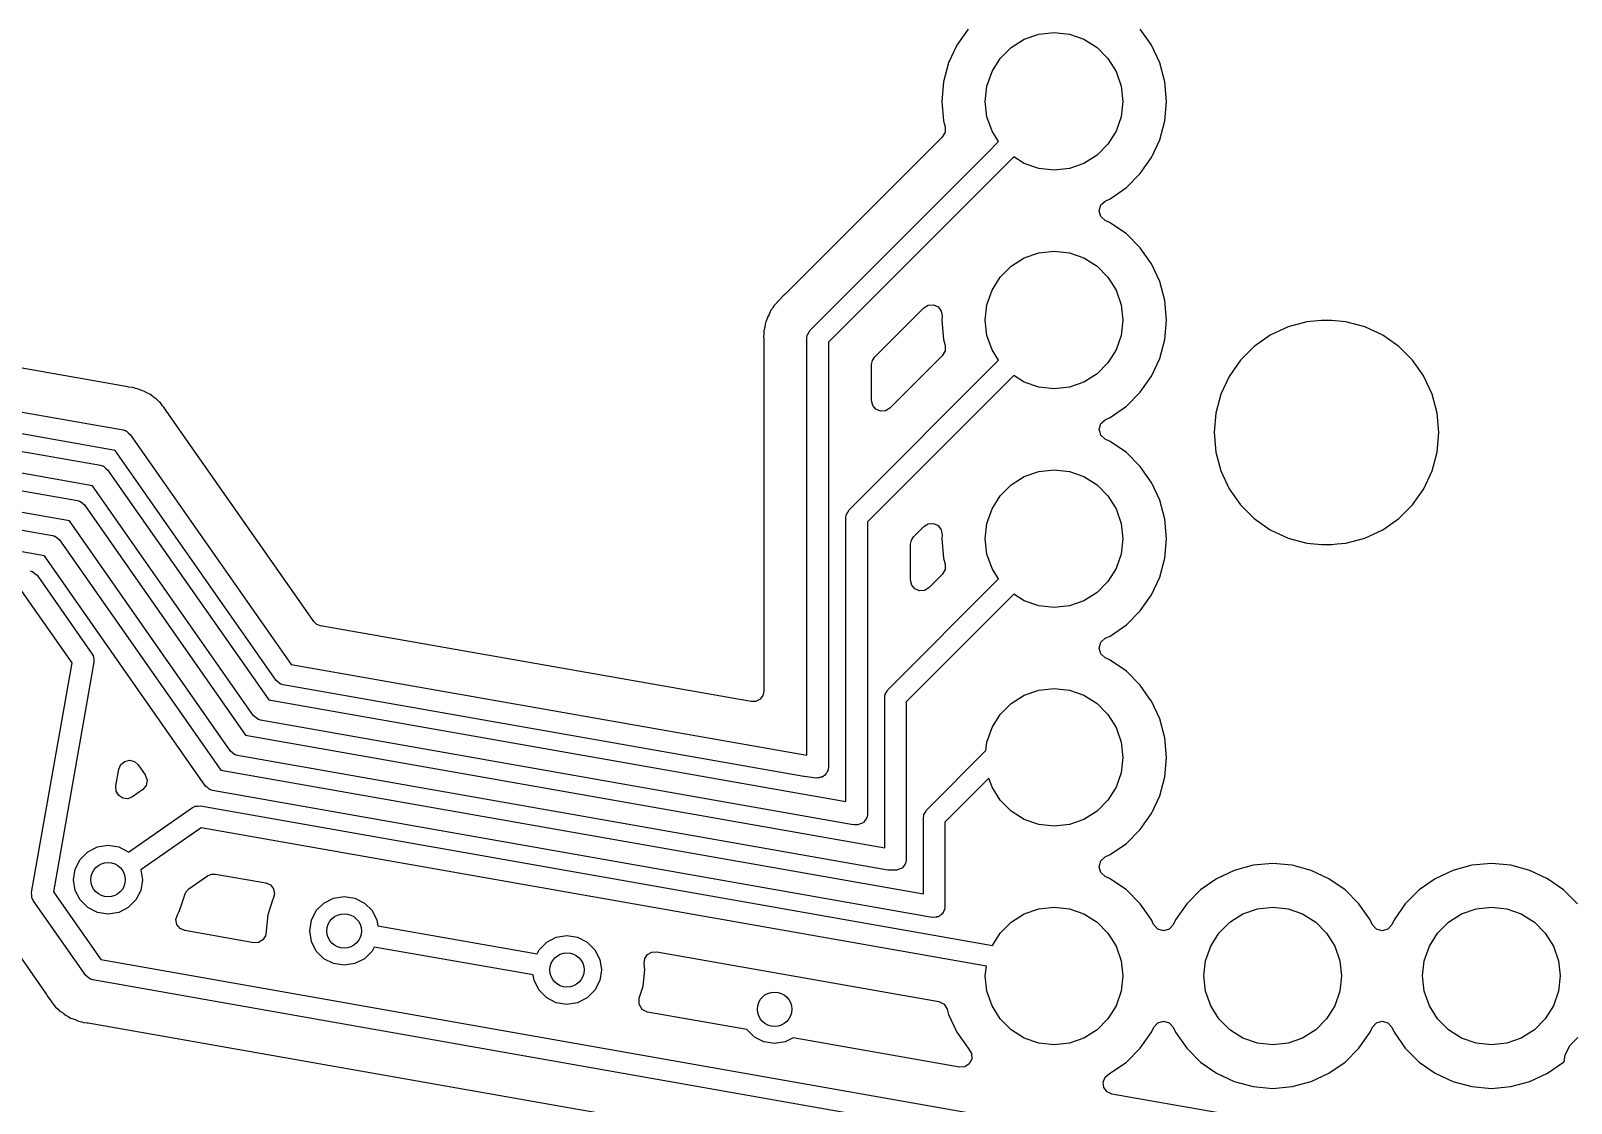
# Model space of a CAD drawing. Extents: x 1.95 to 9.87, y -5.96 to -1.39.
# Drawn here: x 5.138 to 5.842, y -2.953 to -2.462 of the extents above; entities that cross this region are included whole.
import ezdxf

# ---------------------------------------------------------------- set-up
doc = ezdxf.new("R2010")
doc.units = 0
doc.header["$MEASUREMENT"] = 0
doc.layers.add('BLACK', color=7, linetype='CONTINUOUS')

msp = doc.modelspace()

# ---------------------------------------------------------------- linework, layer by layer
at = {"layer": 'BLACK', "linetype": 'CONTINUOUS'}
for p, q in [((5.56614, -2.46145), (5.561, -2.46879)), ((5.59185, -2.46611), (5.5985, -2.46378)), ((5.5985, -2.46378), (5.60551, -2.46299)), ((5.60551, -2.46299), (5.61252, -2.46378)), ((5.61252, -2.46378), (5.61918, -2.46611)), ((5.64911, -2.46748), (5.64488, -2.46145)), ((5.561, -2.46879), (5.55721, -2.47691)), ((5.58089, -2.47485), (5.58587, -2.46986)), ((5.58587, -2.46986), (5.59185, -2.46611)), ((5.61918, -2.46611), (5.62515, -2.46986)), ((5.62515, -2.46986), (5.63014, -2.47485)), ((5.65002, -2.46879), (5.64911, -2.46748)), ((5.65381, -2.47691), (5.65002, -2.46879)), ((5.55721, -2.47691), (5.5549, -2.48556)), ((5.57713, -2.48082), (5.58089, -2.47485)), ((5.63014, -2.47485), (5.63389, -2.48082)), ((5.65613, -2.48556), (5.65381, -2.47691)), ((5.5549, -2.48556), (5.55412, -2.49449)), ((5.57481, -2.48748), (5.57713, -2.48082)), ((5.63389, -2.48082), (5.63622, -2.48748)), ((5.65691, -2.49449), (5.65613, -2.48556)), ((5.57402, -2.49449), (5.57481, -2.48748)), ((5.63622, -2.48748), (5.63701, -2.49449)), ((5.55412, -2.49449), (5.5549, -2.50341)), ((5.57481, -2.5015), (5.57402, -2.49449)), ((5.63701, -2.49449), (5.63622, -2.5015)), ((5.65613, -2.50341), (5.65691, -2.49449)), ((5.5549, -2.50341), (5.55562, -2.5061)), ((5.55562, -2.5061), (5.55562, -2.50863)), ((5.57713, -2.50815), (5.57481, -2.5015)), ((5.63622, -2.5015), (5.63389, -2.50815)), ((5.65381, -2.51207), (5.65613, -2.50341)), ((5.55435, -2.51082), (5.5346, -2.53058)), ((5.55562, -2.50863), (5.55435, -2.51082)), ((5.575, -2.51804), (5.58013, -2.51291)), ((5.58013, -2.51291), (5.57713, -2.50815)), ((5.63014, -2.51413), (5.62515, -2.51911)), ((5.63389, -2.50815), (5.63014, -2.51413)), ((5.65002, -2.52019), (5.65381, -2.51207)), ((5.49391, -2.59913), (5.575, -2.51804)), ((5.58709, -2.51987), (5.50233, -2.60463)), ((5.59185, -2.52287), (5.58709, -2.51987)), ((5.62515, -2.51911), (5.61918, -2.52287)), ((5.64488, -2.52753), (5.65002, -2.52019)), ((5.5985, -2.52519), (5.59185, -2.52287)), ((5.60551, -2.52598), (5.5985, -2.52519)), ((5.61252, -2.52519), (5.60551, -2.52598)), ((5.61918, -2.52287), (5.61252, -2.52519)), ((5.63855, -2.53386), (5.64488, -2.52753)), ((5.5346, -2.53058), (5.4823, -2.58287)), ((5.63121, -2.539), (5.63855, -2.53386)), ((5.62611, -2.54449), (5.62687, -2.54187)), ((5.62687, -2.54187), (5.62893, -2.54006)), ((5.62893, -2.54006), (5.63121, -2.539)), ((5.62687, -2.54711), (5.62611, -2.54449)), ((5.62893, -2.54891), (5.62687, -2.54711)), ((5.63121, -2.54998), (5.62893, -2.54891)), ((5.63855, -2.55512), (5.63121, -2.54998)), ((4.66259, -2.55356), (5.17977, -2.64476)), ((5.64488, -2.56145), (5.63855, -2.55512)), ((5.17605, -2.6541), (4.65897, -2.56292)), ((5.59185, -2.56611), (5.5985, -2.56378)), ((5.5985, -2.56378), (5.60551, -2.56299)), ((5.60551, -2.56299), (5.61252, -2.56378)), ((5.61252, -2.56378), (5.61918, -2.56611)), ((5.64964, -2.56825), (5.64488, -2.56145)), ((4.65264, -2.5698), (5.16946, -2.66093)), ((5.58089, -2.57485), (5.58587, -2.56986)), ((5.58587, -2.56986), (5.59185, -2.56611)), ((5.61918, -2.56611), (5.62515, -2.56986)), ((5.62515, -2.56986), (5.63014, -2.57485)), ((5.65002, -2.56879), (5.64964, -2.56825)), ((5.65381, -2.57691), (5.65002, -2.56879)), ((5.57713, -2.58082), (5.58089, -2.57485)), ((5.63014, -2.57485), (5.63389, -2.58082)), ((5.65613, -2.58556), (5.65381, -2.57691)), ((5.16575, -2.67027), (4.64902, -2.57916)), ((5.47976, -2.58541), (5.47965, -2.58552)), ((5.48166, -2.58338), (5.47976, -2.58541)), ((5.4823, -2.58287), (5.48166, -2.58338)), ((5.57481, -2.58748), (5.57713, -2.58082)), ((5.63389, -2.58082), (5.63622, -2.58748)), ((4.64269, -2.58604), (5.15886, -2.67705)), ((5.47514, -2.59196), (5.47431, -2.59347)), ((5.47534, -2.59155), (5.47514, -2.59196)), ((5.47603, -2.58997), (5.47534, -2.59155)), ((5.47651, -2.58935), (5.47603, -2.58997)), ((5.47693, -2.58871), (5.47651, -2.58935)), ((5.47731, -2.58802), (5.47693, -2.58871)), ((5.47849, -2.58676), (5.47731, -2.58802)), ((5.47879, -2.58642), (5.47849, -2.58676)), ((5.47888, -2.58629), (5.47879, -2.58642)), ((5.47965, -2.58552), (5.47888, -2.58629)), ((5.52905, -2.60578), (5.54595, -2.58887)), ((5.54595, -2.58887), (5.54798, -2.58766)), ((5.54798, -2.58766), (5.55034, -2.58753)), ((5.55034, -2.58753), (5.55248, -2.58853)), ((5.55248, -2.58853), (5.5539, -2.59042)), ((5.5539, -2.59042), (5.55427, -2.59275)), ((5.57402, -2.59449), (5.57481, -2.58748)), ((5.63622, -2.58748), (5.63701, -2.59449)), ((5.65691, -2.59449), (5.65613, -2.58556)), ((5.15515, -2.68639), (4.63907, -2.59539)), ((5.47319, -2.59783), (5.47277, -2.5995)), ((5.47277, -2.5995), (5.47277, -2.60029)), ((5.47329, -2.59738), (5.47319, -2.59783)), ((5.47356, -2.59568), (5.47329, -2.59738)), ((5.47387, -2.59496), (5.47356, -2.59568)), ((5.47412, -2.59423), (5.47387, -2.59496)), ((5.47431, -2.59347), (5.47412, -2.59423)), ((5.49333, -2.6002), (5.49391, -2.59913)), ((5.55427, -2.59275), (5.55412, -2.59449)), ((5.55412, -2.59449), (5.5549, -2.60341)), ((5.57481, -2.6015), (5.57402, -2.59449)), ((5.63701, -2.59449), (5.63622, -2.6015)), ((5.65613, -2.60341), (5.65691, -2.59449)), ((5.7125, -2.59765), (5.70438, -2.60143)), ((5.72115, -2.59533), (5.7125, -2.59765)), ((5.72784, -2.59474), (5.72115, -2.59533)), ((5.73231, -2.59474), (5.72784, -2.59474)), ((5.72784, -2.59474), (5.72784, -2.59474)), ((5.739, -2.59533), (5.73231, -2.59474)), ((5.73231, -2.59474), (5.73231, -2.59474)), ((5.74766, -2.59765), (5.739, -2.59533)), ((5.75578, -2.60143), (5.74766, -2.59765)), ((4.62038, -2.60009), (5.1475, -2.69304)), ((5.47271, -2.60105), (5.47258, -2.60183)), ((5.47258, -2.60183), (5.47274, -2.60354)), ((5.47277, -2.60029), (5.47271, -2.60105)), ((5.47274, -2.60354), (5.47277, -2.604)), ((5.47277, -2.604), (5.47277, -2.7412)), ((5.49247, -2.60261), (5.4926, -2.60174)), ((5.49247, -2.74122), (5.49247, -2.60261)), ((5.49258, -2.60156), (5.49263, -2.60147)), ((5.4926, -2.60174), (5.49258, -2.60156)), ((5.49263, -2.60147), (5.49267, -2.60122)), ((5.49267, -2.60122), (5.49333, -2.6002)), ((5.50233, -2.60463), (5.50233, -2.69791)), ((5.52347, -2.61136), (5.52905, -2.60578)), ((5.5549, -2.60341), (5.55562, -2.6061)), ((5.55562, -2.6061), (5.55562, -2.60863)), ((5.57713, -2.60815), (5.57481, -2.6015)), ((5.63622, -2.6015), (5.63389, -2.60815)), ((5.65381, -2.61207), (5.65613, -2.60341)), ((5.70438, -2.60143), (5.69704, -2.60657)), ((5.76312, -2.60657), (5.75578, -2.60143)), ((5.14378, -2.70238), (4.61867, -2.60979)), ((5.18182, -2.62511), (5.11552, -2.61342)), ((5.51175, -2.68129), (5.58013, -2.61291)), ((5.52204, -2.61481), (5.52241, -2.61294)), ((5.52241, -2.61294), (5.52347, -2.61136)), ((5.55435, -2.61082), (5.53037, -2.6348)), ((5.55562, -2.60863), (5.55435, -2.61082)), ((5.58013, -2.61291), (5.57713, -2.60815)), ((5.63389, -2.60815), (5.63014, -2.61413)), ((5.65002, -2.62019), (5.65381, -2.61207)), ((5.69071, -2.61291), (5.68557, -2.62025)), ((5.69704, -2.60657), (5.69071, -2.61291)), ((5.76945, -2.61291), (5.76312, -2.60657)), ((5.77455, -2.62019), (5.76945, -2.61291)), ((5.58709, -2.61987), (5.52016, -2.6868)), ((5.52204, -2.63135), (5.52204, -2.61481)), ((5.59185, -2.62287), (5.58709, -2.61987)), ((5.62515, -2.61911), (5.61918, -2.62287)), ((5.63014, -2.61413), (5.62515, -2.61911)), ((5.64488, -2.62753), (5.65002, -2.62019)), ((5.68557, -2.62025), (5.68178, -2.62837)), ((5.77459, -2.62025), (5.77455, -2.62019)), ((5.77838, -2.62837), (5.77459, -2.62025)), ((5.18227, -2.62517), (5.18182, -2.62511)), ((5.18399, -2.62531), (5.18227, -2.62517)), ((5.18473, -2.62556), (5.18399, -2.62531)), ((5.18547, -2.62576), (5.18473, -2.62556)), ((5.18625, -2.62589), (5.18547, -2.62576)), ((5.18782, -2.6266), (5.18625, -2.62589)), ((5.18824, -2.62677), (5.18782, -2.6266)), ((5.18987, -2.62733), (5.18824, -2.62677)), ((5.19002, -2.62743), (5.18987, -2.62733)), ((5.19053, -2.62777), (5.19002, -2.62743)), ((5.5985, -2.62519), (5.59185, -2.62287)), ((5.60551, -2.62598), (5.5985, -2.62519)), ((5.61252, -2.62519), (5.60551, -2.62598)), ((5.61918, -2.62287), (5.61252, -2.62519)), ((5.63855, -2.63386), (5.64488, -2.62753)), ((5.1912, -2.62814), (5.19053, -2.62777)), ((5.19192, -2.62846), (5.1912, -2.62814)), ((5.19326, -2.62954), (5.19192, -2.62846)), ((5.19192, -2.62846), (5.19192, -2.62846)), ((5.19192, -2.62846), (5.19192, -2.62846)), ((5.19363, -2.62981), (5.19326, -2.62954)), ((5.19506, -2.63076), (5.19363, -2.62981)), ((5.19559, -2.63134), (5.19506, -2.63076)), ((5.19615, -2.63187), (5.19559, -2.63134)), ((5.19677, -2.63236), (5.19615, -2.63187)), ((5.19747, -2.6333), (5.19677, -2.63236)), ((5.19677, -2.63236), (5.19677, -2.63236)), ((5.1978, -2.63374), (5.19747, -2.6333)), ((5.19809, -2.63409), (5.1978, -2.63374)), ((5.1982, -2.63421), (5.19809, -2.63409)), ((5.19882, -2.6351), (5.1982, -2.63421)), ((5.52257, -2.63356), (5.52204, -2.63135)), ((5.52405, -2.6353), (5.52257, -2.63356)), ((5.63121, -2.639), (5.63855, -2.63386)), ((5.68178, -2.62837), (5.67946, -2.63702)), ((5.78069, -2.63702), (5.77838, -2.62837)), ((5.19891, -2.63522), (5.19882, -2.6351)), ((5.19994, -2.63661), (5.19891, -2.63522)), ((5.20056, -2.63743), (5.19994, -2.63661)), ((5.20095, -2.63815), (5.20056, -2.63743)), ((5.21662, -2.66053), (5.20095, -2.63815)), ((5.52616, -2.63617), (5.52405, -2.6353)), ((5.52843, -2.63599), (5.52616, -2.63617)), ((5.53037, -2.6348), (5.52843, -2.63599)), ((5.62687, -2.64187), (5.62893, -2.64006)), ((5.62893, -2.64006), (5.62914, -2.63997)), ((5.62914, -2.63997), (5.63121, -2.639)), ((5.67946, -2.63702), (5.67868, -2.64594)), ((5.78148, -2.64594), (5.78069, -2.63702)), ((5.17977, -2.64476), (5.1806, -2.64503)), ((5.1806, -2.64503), (5.18078, -2.64505)), ((5.18078, -2.64505), (5.18086, -2.64512)), ((5.18086, -2.64512), (5.1811, -2.64519)), ((5.1811, -2.64519), (5.18199, -2.64602)), ((5.18199, -2.64602), (5.18294, -2.64678)), ((5.18294, -2.64678), (5.25663, -2.75201)), ((5.62611, -2.64449), (5.62687, -2.64187)), ((5.62653, -2.64594), (5.62611, -2.64449)), ((5.62687, -2.64711), (5.62653, -2.64594)), ((5.62893, -2.64891), (5.62687, -2.64711)), ((5.67868, -2.64594), (5.67946, -2.65487)), ((5.78069, -2.65487), (5.78148, -2.64594)), ((5.24973, -2.75933), (5.17605, -2.6541)), ((5.63121, -2.64998), (5.62893, -2.64891)), ((5.63855, -2.65512), (5.63121, -2.64998)), ((5.64488, -2.66145), (5.63855, -2.65512)), ((5.67946, -2.65487), (5.68178, -2.66352)), ((5.77838, -2.66352), (5.78069, -2.65487)), ((5.16946, -2.66093), (5.1703, -2.6612)), ((5.1703, -2.6612), (5.17047, -2.66122)), ((5.17047, -2.66122), (5.17056, -2.66129)), ((5.17056, -2.66129), (5.17079, -2.66137)), ((5.17079, -2.66137), (5.17169, -2.66219)), ((5.17169, -2.66219), (5.17264, -2.66295)), ((5.26663, -2.73194), (5.21662, -2.66053)), ((5.64992, -2.66865), (5.64488, -2.66145)), ((5.17264, -2.66295), (5.24632, -2.76818)), ((5.58089, -2.67485), (5.58587, -2.66986)), ((5.58587, -2.66986), (5.59185, -2.66611)), ((5.59185, -2.66611), (5.5985, -2.66378)), ((5.5985, -2.66378), (5.60551, -2.66299)), ((5.60551, -2.66299), (5.61252, -2.66378)), ((5.61252, -2.66378), (5.61918, -2.66611)), ((5.61918, -2.66611), (5.62515, -2.66986)), ((5.62515, -2.66986), (5.63014, -2.67485)), ((5.65002, -2.66879), (5.64992, -2.66865)), ((5.65381, -2.67691), (5.65002, -2.66879)), ((5.68178, -2.66352), (5.68557, -2.67164)), ((5.77459, -2.67164), (5.77838, -2.66352)), ((5.23943, -2.7755), (5.16575, -2.67027)), ((5.57713, -2.68082), (5.58089, -2.67485)), ((5.63014, -2.67485), (5.63389, -2.68082)), ((5.65613, -2.68556), (5.65381, -2.67691)), ((5.68557, -2.67164), (5.69071, -2.67898)), ((5.76945, -2.67898), (5.77459, -2.67164)), ((5.15886, -2.67705), (5.1597, -2.67733)), ((5.1597, -2.67733), (5.15988, -2.67734)), ((5.15988, -2.67734), (5.15996, -2.67741)), ((5.15996, -2.67741), (5.1602, -2.67749)), ((5.1602, -2.67749), (5.16109, -2.67831)), ((5.16109, -2.67831), (5.16204, -2.67908)), ((5.16204, -2.67908), (5.23572, -2.78431)), ((5.51031, -2.68477), (5.51044, -2.6839)), ((5.51043, -2.68372), (5.51048, -2.68362)), ((5.51044, -2.6839), (5.51043, -2.68372)), ((5.51048, -2.68362), (5.51051, -2.68338)), ((5.51051, -2.68338), (5.51117, -2.68235)), ((5.51117, -2.68235), (5.51175, -2.68129)), ((5.57481, -2.68748), (5.57713, -2.68082)), ((5.63389, -2.68082), (5.63622, -2.68748)), ((5.69071, -2.67898), (5.69704, -2.68532)), ((5.76312, -2.68532), (5.76945, -2.67898)), ((5.22883, -2.79162), (5.15515, -2.68639)), ((5.51031, -2.81473), (5.51031, -2.68477)), ((5.52016, -2.6868), (5.52016, -2.82046)), ((5.54129, -2.69354), (5.54595, -2.68887)), ((5.54595, -2.68887), (5.54798, -2.68766)), ((5.54798, -2.68766), (5.55034, -2.68753)), ((5.55034, -2.68753), (5.55248, -2.68853)), ((5.55248, -2.68853), (5.5539, -2.69042)), ((5.5539, -2.69042), (5.55427, -2.69275)), ((5.57402, -2.69449), (5.57481, -2.68748)), ((5.63622, -2.68748), (5.63701, -2.69449)), ((5.65691, -2.69449), (5.65613, -2.68556)), ((5.69704, -2.68532), (5.70438, -2.69046)), ((5.70438, -2.69046), (5.70438, -2.69046)), ((5.70438, -2.69046), (5.70438, -2.69046)), ((5.70438, -2.69046), (5.7125, -2.69424)), ((5.74766, -2.69424), (5.75578, -2.69046)), ((5.75578, -2.69046), (5.76312, -2.68532)), ((5.1475, -2.69304), (5.14833, -2.69331)), ((5.14833, -2.69331), (5.14851, -2.69333)), ((5.14851, -2.69333), (5.14859, -2.6934)), ((5.14859, -2.6934), (5.14883, -2.69347)), ((5.14883, -2.69347), (5.14972, -2.6943)), ((5.14972, -2.6943), (5.15067, -2.69506)), ((5.15067, -2.69506), (5.22436, -2.80029)), ((5.50233, -2.69792), (5.50231, -2.74122)), ((5.50233, -2.69791), (5.50233, -2.69792)), ((5.50233, -2.69792), (5.50233, -2.69792)), ((5.53986, -2.69699), (5.54023, -2.69512)), ((5.53986, -2.71353), (5.53986, -2.69699)), ((5.54023, -2.69512), (5.54129, -2.69354)), ((5.55427, -2.69275), (5.55412, -2.69449)), ((5.55412, -2.69449), (5.5549, -2.70341)), ((5.57481, -2.7015), (5.57402, -2.69449)), ((5.63701, -2.69449), (5.63622, -2.7015)), ((5.65613, -2.70341), (5.65691, -2.69449)), ((5.7125, -2.69424), (5.72115, -2.69656)), ((5.72115, -2.69656), (5.7245, -2.69685)), ((5.7245, -2.69685), (5.72784, -2.69715)), ((5.72784, -2.69715), (5.72784, -2.69715)), ((5.72784, -2.69715), (5.73231, -2.69715)), ((5.73231, -2.69715), (5.73499, -2.69691)), ((5.73231, -2.69715), (5.73231, -2.69715)), ((5.73499, -2.69691), (5.739, -2.69656)), ((5.739, -2.69656), (5.74766, -2.69424)), ((5.21746, -2.80761), (5.14378, -2.70238)), ((5.5549, -2.70341), (5.55562, -2.7061)), ((5.57713, -2.70815), (5.57481, -2.7015)), ((5.63622, -2.7015), (5.63389, -2.70815)), ((5.65381, -2.71207), (5.65613, -2.70341)), ((5.13719, -2.70921), (5.13803, -2.70948)), ((5.13803, -2.70948), (5.1382, -2.7095)), ((5.1382, -2.7095), (5.13829, -2.70957)), ((5.13829, -2.70957), (5.13852, -2.70965)), ((5.13852, -2.70965), (5.13942, -2.71047)), ((5.13942, -2.71047), (5.14037, -2.71123)), ((5.14037, -2.71123), (5.16561, -2.74728)), ((5.55435, -2.71082), (5.54819, -2.71698)), ((5.55562, -2.70863), (5.55435, -2.71082)), ((5.55562, -2.7061), (5.55562, -2.70863)), ((5.58013, -2.71291), (5.57713, -2.70815)), ((5.63389, -2.70815), (5.63014, -2.71413)), ((5.65002, -2.72019), (5.65381, -2.71207)), ((5.15637, -2.75125), (5.13348, -2.71855)), ((5.52947, -2.76357), (5.58013, -2.71291)), ((5.54039, -2.71574), (5.53986, -2.71353)), ((5.54187, -2.71748), (5.54039, -2.71574)), ((5.54398, -2.71835), (5.54187, -2.71748)), ((5.54625, -2.71817), (5.54398, -2.71835)), ((5.54819, -2.71698), (5.54625, -2.71817)), ((5.62515, -2.71911), (5.61918, -2.72287)), ((5.63014, -2.71413), (5.62515, -2.71911)), ((5.58709, -2.71987), (5.53787, -2.76909)), ((5.59185, -2.72287), (5.58709, -2.71987)), ((5.5985, -2.72519), (5.59185, -2.72287)), ((5.60551, -2.72598), (5.5985, -2.72519)), ((5.61252, -2.72519), (5.60551, -2.72598)), ((5.61918, -2.72287), (5.61252, -2.72519)), ((5.64488, -2.72753), (5.65002, -2.72019)), ((5.26692, -2.73236), (5.26663, -2.73194)), ((5.2683, -2.73368), (5.26692, -2.73236)), ((5.63855, -2.73386), (5.64488, -2.72753)), ((5.27007, -2.73437), (5.2683, -2.73368)), ((5.46703, -2.769), (5.27007, -2.73437)), ((5.62687, -2.74187), (5.62893, -2.74006)), ((5.62893, -2.74006), (5.63121, -2.739)), ((5.63121, -2.739), (5.63855, -2.73386)), ((5.16561, -2.74728), (5.166, -2.74806)), ((5.47276, -2.74274), (5.47275, -2.76419)), ((5.47277, -2.7412), (5.47276, -2.74274)), ((5.47276, -2.74274), (5.47276, -2.74274)), ((5.49244, -2.79347), (5.49247, -2.74122)), ((5.50231, -2.74122), (5.50228, -2.79906)), ((5.50231, -2.74122), (5.50231, -2.74122)), ((5.62611, -2.74449), (5.62687, -2.74187)), ((5.62687, -2.74711), (5.62611, -2.74449)), ((5.62893, -2.74891), (5.62687, -2.74711)), ((5.13785, -2.8563), (5.15637, -2.75125)), ((5.16642, -2.75095), (5.1479, -2.856)), ((5.166, -2.74806), (5.16611, -2.7482)), ((5.16611, -2.7482), (5.16613, -2.7483)), ((5.16613, -2.7483), (5.16624, -2.74853)), ((5.16624, -2.74853), (5.16629, -2.74974)), ((5.16629, -2.74974), (5.16642, -2.75095)), ((5.25663, -2.75201), (5.49244, -2.79347)), ((5.62929, -2.74908), (5.62893, -2.74891)), ((5.63121, -2.74998), (5.62929, -2.74908)), ((5.63855, -2.75512), (5.63121, -2.74998)), ((5.25068, -2.76009), (5.24973, -2.75933)), ((5.25158, -2.76091), (5.25068, -2.76009)), ((5.25182, -2.76099), (5.25158, -2.76091)), ((5.2519, -2.76106), (5.25182, -2.76099)), ((5.25207, -2.76108), (5.2519, -2.76106)), ((5.25291, -2.76135), (5.25207, -2.76108)), ((5.49112, -2.80323), (5.25291, -2.76135)), ((5.64488, -2.76145), (5.63855, -2.75512)), ((5.64903, -2.76737), (5.64488, -2.76145)), ((5.24632, -2.76818), (5.51031, -2.81473)), ((5.47101, -2.76793), (5.46914, -2.7689)), ((5.4723, -2.76625), (5.47101, -2.76793)), ((5.47275, -2.76419), (5.4723, -2.76625)), ((5.52803, -2.76705), (5.52815, -2.76618)), ((5.52803, -2.83585), (5.52803, -2.76705)), ((5.52814, -2.766), (5.52819, -2.76591)), ((5.52815, -2.76618), (5.52814, -2.766)), ((5.52819, -2.76591), (5.52823, -2.76566)), ((5.52823, -2.76566), (5.52889, -2.76464)), ((5.52889, -2.76464), (5.52947, -2.76357)), ((5.58587, -2.76986), (5.59185, -2.76611)), ((5.59185, -2.76611), (5.5985, -2.76378)), ((5.5985, -2.76378), (5.60551, -2.76299)), ((5.60551, -2.76299), (5.61252, -2.76378)), ((5.61252, -2.76378), (5.61918, -2.76611)), ((5.61918, -2.76611), (5.62515, -2.76986)), ((5.65002, -2.76879), (5.64903, -2.76737)), ((5.24038, -2.77626), (5.23943, -2.7755)), ((5.46914, -2.7689), (5.46703, -2.769)), ((5.53787, -2.76909), (5.53787, -2.84124)), ((5.57713, -2.78082), (5.58089, -2.77485)), ((5.58089, -2.77485), (5.58587, -2.76986)), ((5.62515, -2.76986), (5.63014, -2.77485)), ((5.63014, -2.77485), (5.63389, -2.78082)), ((5.65381, -2.77691), (5.65002, -2.76879)), ((5.24128, -2.77709), (5.24038, -2.77626)), ((5.24151, -2.77716), (5.24128, -2.77709)), ((5.2416, -2.77723), (5.24151, -2.77716)), ((5.24177, -2.77725), (5.2416, -2.77723)), ((5.24261, -2.77752), (5.24177, -2.77725)), ((5.51359, -2.82531), (5.24261, -2.77752)), ((5.57481, -2.78748), (5.57713, -2.78082)), ((5.63389, -2.78082), (5.63622, -2.78748)), ((5.65613, -2.78556), (5.65381, -2.77691)), ((5.23572, -2.78431), (5.52803, -2.83585)), ((5.57436, -2.79143), (5.57481, -2.78748)), ((5.63622, -2.78748), (5.63701, -2.79449)), ((5.65691, -2.79449), (5.65613, -2.78556)), ((5.17872, -2.79777), (5.18048, -2.79632)), ((5.18048, -2.79632), (5.1827, -2.79582)), ((5.1827, -2.79582), (5.18491, -2.79639)), ((5.18491, -2.79639), (5.18661, -2.7979)), ((5.22978, -2.79238), (5.22883, -2.79162)), ((5.23068, -2.79321), (5.22978, -2.79238)), ((5.23091, -2.79329), (5.23068, -2.79321)), ((5.231, -2.79335), (5.23091, -2.79329)), ((5.23117, -2.79337), (5.231, -2.79335)), ((5.23201, -2.79364), (5.23117, -2.79337)), ((5.52943, -2.84609), (5.23201, -2.79364)), ((5.54719, -2.81861), (5.57436, -2.79143)), ((5.63701, -2.79449), (5.63622, -2.8015)), ((5.65613, -2.80341), (5.65691, -2.79449)), ((5.17644, -2.80759), (5.17781, -2.79986)), ((5.17781, -2.79986), (5.17872, -2.79777)), ((5.18661, -2.7979), (5.18986, -2.80254)), ((5.18986, -2.80254), (5.19072, -2.80491)), ((5.22436, -2.80029), (5.54575, -2.85696)), ((5.49119, -2.80322), (5.49112, -2.80323)), ((5.49136, -2.80327), (5.49119, -2.80322)), ((5.49676, -2.80394), (5.49136, -2.80327)), ((5.49875, -2.80361), (5.49806, -2.80393)), ((5.49949, -2.80349), (5.49875, -2.80361)), ((5.49998, -2.80305), (5.49949, -2.80349)), ((5.50058, -2.80278), (5.49998, -2.80305)), ((5.50099, -2.80214), (5.50058, -2.80278)), ((5.50155, -2.80164), (5.50099, -2.80214)), ((5.50173, -2.801), (5.50155, -2.80164)), ((5.50208, -2.80044), (5.50173, -2.801)), ((5.50228, -2.79906), (5.50208, -2.80044)), ((5.63622, -2.8015), (5.63389, -2.80815)), ((5.65381, -2.81207), (5.65613, -2.80341)), ((5.17642, -2.80774), (5.17644, -2.80759)), ((5.17656, -2.81001), (5.17642, -2.80774)), ((5.17771, -2.81198), (5.17656, -2.81001)), ((5.18729, -2.8103), (5.18403, -2.81258)), ((5.18866, -2.80934), (5.18729, -2.8103)), ((5.19028, -2.8074), (5.18866, -2.80934)), ((5.19072, -2.80491), (5.19028, -2.8074)), ((5.21841, -2.80837), (5.21746, -2.80761)), ((5.21931, -2.80919), (5.21841, -2.80837)), ((5.21954, -2.80927), (5.21931, -2.80919)), ((5.21963, -2.80934), (5.21954, -2.80927)), ((5.2198, -2.80936), (5.21963, -2.80934)), ((5.22064, -2.80963), (5.2198, -2.80936)), ((5.54981, -2.86767), (5.22064, -2.80963)), ((5.49741, -2.80383), (5.49676, -2.80394)), ((5.49806, -2.80393), (5.49741, -2.80383)), ((5.57569, -2.80402), (5.55559, -2.82412)), ((5.57713, -2.80815), (5.57569, -2.80402)), ((5.58089, -2.81413), (5.57713, -2.80815)), ((5.63389, -2.80815), (5.63014, -2.81413)), ((5.17964, -2.8132), (5.17771, -2.81198)), ((5.18191, -2.81342), (5.17964, -2.8132)), ((5.18403, -2.81258), (5.18191, -2.81342)), ((5.18227, -2.83787), (5.21141, -2.81746)), ((5.21141, -2.81746), (5.2122, -2.81707)), ((5.2122, -2.81707), (5.21233, -2.81695)), ((5.21233, -2.81695), (5.21244, -2.81694)), ((5.21244, -2.81694), (5.21266, -2.81683)), ((5.21266, -2.81683), (5.21388, -2.81678)), ((5.21388, -2.81678), (5.21509, -2.81665)), ((5.21509, -2.81665), (5.57733, -2.88052)), ((5.58587, -2.81911), (5.58089, -2.81413)), ((5.63014, -2.81413), (5.62515, -2.81911)), ((5.65002, -2.82019), (5.65381, -2.81207)), ((5.51689, -2.82489), (5.51593, -2.82533)), ((5.5179, -2.8246), (5.51689, -2.82489)), ((5.51813, -2.82433), (5.5179, -2.8246)), ((5.51846, -2.82418), (5.51813, -2.82433)), ((5.51902, -2.8233), (5.51846, -2.82418)), ((5.51971, -2.8225), (5.51902, -2.8233)), ((5.51976, -2.82215), (5.51971, -2.8225)), ((5.51996, -2.82185), (5.51976, -2.82215)), ((5.52016, -2.82046), (5.51996, -2.82185)), ((5.54575, -2.82209), (5.54587, -2.82122)), ((5.54575, -2.85696), (5.54575, -2.82209)), ((5.54586, -2.82104), (5.54591, -2.82095)), ((5.54587, -2.82122), (5.54586, -2.82104)), ((5.54591, -2.82095), (5.54595, -2.8207)), ((5.54595, -2.8207), (5.5466, -2.81968)), ((5.5466, -2.81968), (5.54719, -2.81861)), ((5.55559, -2.82412), (5.55559, -2.86283)), ((5.59185, -2.82287), (5.58587, -2.81911)), ((5.5985, -2.82519), (5.59185, -2.82287)), ((5.61918, -2.82287), (5.61252, -2.82519)), ((5.62515, -2.81911), (5.61918, -2.82287)), ((5.64488, -2.82753), (5.65002, -2.82019)), ((5.21539, -2.82669), (5.18789, -2.84594)), ((5.57452, -2.89002), (5.21539, -2.82669)), ((5.51378, -2.82528), (5.51359, -2.82531)), ((5.51444, -2.82538), (5.51378, -2.82528)), ((5.51523, -2.82538), (5.51444, -2.82538)), ((5.51558, -2.82528), (5.51523, -2.82538)), ((5.51593, -2.82533), (5.51558, -2.82528)), ((5.60551, -2.82598), (5.5985, -2.82519)), ((5.61252, -2.82519), (5.60551, -2.82598)), ((5.63855, -2.83386), (5.64488, -2.82753)), ((5.16012, -2.84121), (5.16361, -2.83772)), ((5.16361, -2.83772), (5.168, -2.83549)), ((5.168, -2.83549), (5.17286, -2.83471)), ((5.17286, -2.83471), (5.17773, -2.83549)), ((5.17773, -2.83549), (5.18212, -2.83772)), ((5.18212, -2.83772), (5.18227, -2.83787)), ((5.62893, -2.84006), (5.63121, -2.839)), ((5.63121, -2.839), (5.63855, -2.83386)), ((5.15711, -2.85046), (5.15788, -2.8456)), ((5.15788, -2.8456), (5.16012, -2.84121)), ((5.18789, -2.84594), (5.18861, -2.85046)), ((5.52962, -2.84607), (5.52943, -2.84609)), ((5.53029, -2.84616), (5.52962, -2.84607)), ((5.5333, -2.84606), (5.53295, -2.84616)), ((5.53365, -2.84611), (5.5333, -2.84606)), ((5.53461, -2.84568), (5.53365, -2.84611)), ((5.53561, -2.84538), (5.53461, -2.84568)), ((5.53585, -2.84511), (5.53561, -2.84538)), ((5.53617, -2.84496), (5.53585, -2.84511)), ((5.53674, -2.84408), (5.53617, -2.84496)), ((5.53743, -2.84329), (5.53674, -2.84408)), ((5.53748, -2.84293), (5.53743, -2.84329)), ((5.53767, -2.84263), (5.53748, -2.84293)), ((5.53787, -2.84124), (5.53767, -2.84263)), ((5.62611, -2.84449), (5.62687, -2.84187)), ((5.62687, -2.84711), (5.62611, -2.84449)), ((5.62687, -2.84187), (5.62893, -2.84006)), ((5.69659, -2.84387), (5.68793, -2.84619)), ((5.70551, -2.84309), (5.69659, -2.84387)), ((5.71444, -2.84387), (5.70551, -2.84309)), ((5.72309, -2.84619), (5.71444, -2.84387)), ((5.79659, -2.84387), (5.78793, -2.84619)), ((5.80551, -2.84309), (5.79659, -2.84387)), ((5.81444, -2.84387), (5.80551, -2.84309)), ((5.82309, -2.84619), (5.81444, -2.84387)), ((5.15788, -2.85533), (5.15711, -2.85046)), ((5.18861, -2.85046), (5.18784, -2.85533)), ((5.20975, -2.85469), (5.21835, -2.84868)), ((5.21835, -2.84868), (5.22009, -2.84791)), ((5.22009, -2.84791), (5.22199, -2.84787)), ((5.22199, -2.84787), (5.24499, -2.85192)), ((5.24499, -2.85192), (5.24711, -2.85286)), ((5.24711, -2.85286), (5.24857, -2.85467)), ((5.53295, -2.84616), (5.53029, -2.84616)), ((5.62893, -2.84891), (5.62687, -2.84711)), ((5.63121, -2.84998), (5.62893, -2.84891)), ((5.63855, -2.85512), (5.63121, -2.84998)), ((5.67981, -2.84998), (5.67247, -2.85512)), ((5.68793, -2.84619), (5.67981, -2.84998)), ((5.73121, -2.84998), (5.72309, -2.84619)), ((5.73855, -2.85512), (5.73121, -2.84998)), ((5.77981, -2.84998), (5.77247, -2.85512)), ((5.78793, -2.84619), (5.77981, -2.84998)), ((5.83121, -2.84998), (5.82309, -2.84619)), ((5.83855, -2.85512), (5.83121, -2.84998)), ((5.13799, -2.85751), (5.13785, -2.8563)), ((5.13804, -2.85872), (5.13799, -2.85751)), ((5.13815, -2.85894), (5.13804, -2.85872)), ((5.13816, -2.85905), (5.13815, -2.85894)), ((5.13827, -2.85919), (5.13816, -2.85905)), ((5.13867, -2.85997), (5.13827, -2.85919)), ((5.16267, -2.89426), (5.13867, -2.85997)), ((5.1479, -2.856), (5.16957, -2.88694)), ((5.16012, -2.85972), (5.15788, -2.85533)), ((5.16361, -2.8632), (5.16012, -2.85972)), ((5.1856, -2.85972), (5.18212, -2.8632)), ((5.18784, -2.85533), (5.1856, -2.85972)), ((5.20656, -2.86149), (5.20789, -2.85739)), ((5.20789, -2.85739), (5.20795, -2.85741)), ((5.20795, -2.85741), (5.20835, -2.85622)), ((5.20835, -2.85622), (5.20975, -2.85469)), ((5.24826, -2.85936), (5.24596, -2.86645)), ((5.24837, -2.85917), (5.24826, -2.85936)), ((5.24902, -2.85694), (5.24837, -2.85917)), ((5.24857, -2.85467), (5.24902, -2.85694)), ((5.27157, -2.86112), (5.27596, -2.85888)), ((5.27596, -2.85888), (5.28083, -2.85811)), ((5.28083, -2.85811), (5.28569, -2.85888)), ((5.28569, -2.85888), (5.29008, -2.86112)), ((5.64488, -2.86145), (5.63855, -2.85512)), ((5.67247, -2.85512), (5.66614, -2.86145)), ((5.74488, -2.86145), (5.73855, -2.85512)), ((5.77247, -2.85512), (5.76614, -2.86145)), ((5.84488, -2.86145), (5.83855, -2.85512)), ((5.168, -2.86544), (5.16361, -2.8632)), ((5.17286, -2.86621), (5.168, -2.86544)), ((5.17773, -2.86544), (5.17286, -2.86621)), ((5.18212, -2.8632), (5.17773, -2.86544)), ((5.20392, -2.86868), (5.20457, -2.86645)), ((5.20457, -2.86645), (5.20543, -2.86496)), ((5.20543, -2.86496), (5.20656, -2.86149)), ((5.24596, -2.86645), (5.24518, -2.87386)), ((5.26585, -2.86899), (5.26809, -2.8646)), ((5.26809, -2.8646), (5.27157, -2.86112)), ((5.29008, -2.86112), (5.29357, -2.8646)), ((5.29357, -2.8646), (5.2958, -2.86899)), ((5.55318, -2.86687), (5.55257, -2.86737)), ((5.55389, -2.86655), (5.55318, -2.86687)), ((5.55423, -2.86601), (5.55389, -2.86655)), ((5.55472, -2.86562), (5.55423, -2.86601)), ((5.55497, -2.86487), (5.55472, -2.86562)), ((5.55539, -2.86421), (5.55497, -2.86487)), ((5.55555, -2.86309), (5.55539, -2.86421)), ((5.55559, -2.86298), (5.55555, -2.86309)), ((5.55559, -2.86283), (5.55557, -2.86293)), ((5.55557, -2.86293), (5.55559, -2.86298)), ((5.58587, -2.86986), (5.59185, -2.86611)), ((5.59185, -2.86611), (5.5985, -2.86378)), ((5.5985, -2.86378), (5.60551, -2.86299)), ((5.60551, -2.86299), (5.61252, -2.86378)), ((5.61252, -2.86378), (5.61918, -2.86611)), ((5.61918, -2.86611), (5.62515, -2.86986)), ((5.64901, -2.86735), (5.64488, -2.86145)), ((5.66614, -2.86145), (5.661, -2.86879)), ((5.68587, -2.86986), (5.69185, -2.86611)), ((5.69185, -2.86611), (5.6985, -2.86378)), ((5.6985, -2.86378), (5.70551, -2.86299)), ((5.70551, -2.86299), (5.71252, -2.86378)), ((5.71252, -2.86378), (5.71918, -2.86611)), ((5.71918, -2.86611), (5.72515, -2.86986)), ((5.74901, -2.86735), (5.74488, -2.86145)), ((5.76614, -2.86145), (5.761, -2.86879)), ((5.78587, -2.86986), (5.79185, -2.86611)), ((5.79185, -2.86611), (5.7985, -2.86378)), ((5.7985, -2.86378), (5.80551, -2.86299)), ((5.80551, -2.86299), (5.81252, -2.86378)), ((5.81252, -2.86378), (5.81918, -2.86611)), ((5.81918, -2.86611), (5.82515, -2.86986)), ((5.12332, -2.87241), (5.14466, -2.90289)), ((5.20437, -2.87096), (5.20392, -2.86868)), ((5.20582, -2.87277), (5.20437, -2.87096)), ((5.20795, -2.8737), (5.20582, -2.87277)), ((5.23948, -2.87926), (5.20795, -2.8737)), ((5.24519, -2.87394), (5.24491, -2.87616)), ((5.24518, -2.87386), (5.24519, -2.87394)), ((5.26508, -2.87386), (5.26585, -2.86899)), ((5.26585, -2.87872), (5.26508, -2.87386)), ((5.2958, -2.86899), (5.29621, -2.87156)), ((5.29621, -2.87156), (5.36903, -2.88433)), ((5.55059, -2.86759), (5.54981, -2.86767)), ((5.55137, -2.8677), (5.55059, -2.86759)), ((5.55194, -2.86744), (5.55137, -2.8677)), ((5.55257, -2.86737), (5.55194, -2.86744)), ((5.58089, -2.87485), (5.58587, -2.86986)), ((5.62515, -2.86986), (5.63014, -2.87485)), ((5.65002, -2.86879), (5.64901, -2.86735)), ((5.65103, -2.87096), (5.65002, -2.86879)), ((5.65109, -2.87107), (5.65103, -2.87096)), ((5.65289, -2.87313), (5.65109, -2.87107)), ((5.65551, -2.87389), (5.65289, -2.87313)), ((5.65813, -2.87313), (5.65551, -2.87389)), ((5.65994, -2.87107), (5.65813, -2.87313)), ((5.661, -2.86879), (5.65994, -2.87107)), ((5.68089, -2.87485), (5.68587, -2.86986)), ((5.72515, -2.86986), (5.73014, -2.87485)), ((5.75002, -2.86879), (5.74901, -2.86735)), ((5.75103, -2.87096), (5.75002, -2.86879)), ((5.75109, -2.87107), (5.75103, -2.87096)), ((5.75289, -2.87313), (5.75109, -2.87107)), ((5.75551, -2.87389), (5.75289, -2.87313)), ((5.75813, -2.87313), (5.75551, -2.87389)), ((5.75994, -2.87107), (5.75813, -2.87313)), ((5.761, -2.86879), (5.75994, -2.87107)), ((5.78089, -2.87485), (5.78587, -2.86986)), ((5.82515, -2.86986), (5.83014, -2.87485)), ((5.24172, -2.87913), (5.23948, -2.87926)), ((5.24366, -2.87802), (5.24172, -2.87913)), ((5.24491, -2.87616), (5.24366, -2.87802)), ((5.26809, -2.88311), (5.26585, -2.87872)), ((5.29451, -2.88126), (5.29357, -2.88311)), ((5.36733, -2.89403), (5.29451, -2.88126)), ((5.36998, -2.88248), (5.37346, -2.87899)), ((5.37346, -2.87899), (5.37785, -2.87675)), ((5.37785, -2.87675), (5.38272, -2.87598)), ((5.38272, -2.87598), (5.38758, -2.87675)), ((5.38758, -2.87675), (5.39197, -2.87899)), ((5.39197, -2.87899), (5.39546, -2.88248)), ((5.57733, -2.88052), (5.58089, -2.87485)), ((5.63014, -2.87485), (5.63389, -2.88082)), ((5.63389, -2.88082), (5.63622, -2.88748)), ((5.67481, -2.88748), (5.67713, -2.88082)), ((5.67713, -2.88082), (5.68089, -2.87485)), ((5.73014, -2.87485), (5.73389, -2.88082)), ((5.73389, -2.88082), (5.73622, -2.88748)), ((5.77481, -2.88748), (5.77713, -2.88082)), ((5.77713, -2.88082), (5.78089, -2.87485)), ((5.83014, -2.87485), (5.83389, -2.88082)), ((5.83389, -2.88082), (5.83622, -2.88748)), ((5.16957, -2.88694), (5.73922, -2.98739)), ((5.27157, -2.8866), (5.26809, -2.88311)), ((5.27596, -2.88884), (5.27157, -2.8866)), ((5.29008, -2.8866), (5.28569, -2.88884)), ((5.29357, -2.88311), (5.29008, -2.8866)), ((5.36903, -2.88433), (5.36998, -2.88248)), ((5.39546, -2.88248), (5.39769, -2.88687)), ((5.39769, -2.88687), (5.39846, -2.89173)), ((5.41805, -2.88876), (5.41833, -2.88654)), ((5.41833, -2.88654), (5.41958, -2.88468)), ((5.41958, -2.88468), (5.42152, -2.88357)), ((5.42152, -2.88357), (5.42376, -2.88344)), ((5.42376, -2.88344), (5.55272, -2.90618)), ((5.63622, -2.88748), (5.63701, -2.89449)), ((5.67402, -2.89449), (5.67481, -2.88748)), ((5.73622, -2.88748), (5.73701, -2.89449)), ((5.77402, -2.89449), (5.77481, -2.88748)), ((5.83622, -2.88748), (5.83701, -2.89449)), ((5.16362, -2.89502), (5.16267, -2.89426)), ((5.16452, -2.89584), (5.16362, -2.89502)), ((5.28083, -2.88961), (5.27596, -2.88884)), ((5.28569, -2.88884), (5.28083, -2.88961)), ((5.36774, -2.8966), (5.36733, -2.89403)), ((5.39846, -2.89173), (5.39769, -2.8966)), ((5.41759, -2.89914), (5.41836, -2.89173)), ((5.41836, -2.89173), (5.41805, -2.88876)), ((5.57402, -2.89449), (5.57452, -2.89002)), ((5.57481, -2.9015), (5.57402, -2.89449)), ((5.63701, -2.89449), (5.63622, -2.9015)), ((5.67481, -2.9015), (5.67402, -2.89449)), ((5.73701, -2.89449), (5.73622, -2.9015)), ((5.77481, -2.9015), (5.77402, -2.89449)), ((5.83701, -2.89449), (5.83622, -2.9015)), ((5.16476, -2.89592), (5.16452, -2.89584)), ((5.16484, -2.89599), (5.16476, -2.89592)), ((5.16502, -2.89601), (5.16484, -2.89599)), ((5.16585, -2.89628), (5.16502, -2.89601)), ((5.73729, -2.99704), (5.16585, -2.89628)), ((5.36998, -2.90099), (5.36774, -2.8966)), ((5.37346, -2.90447), (5.36998, -2.90099)), ((5.39546, -2.90099), (5.39197, -2.90447)), ((5.39769, -2.8966), (5.39546, -2.90099)), ((5.41578, -2.9047), (5.41759, -2.89914)), ((5.57713, -2.90815), (5.57481, -2.9015)), ((5.63622, -2.9015), (5.63389, -2.90815)), ((5.67713, -2.90815), (5.67481, -2.9015)), ((5.73622, -2.9015), (5.73389, -2.90815)), ((5.77713, -2.90815), (5.77481, -2.9015)), ((5.83622, -2.9015), (5.83389, -2.90815)), ((5.14466, -2.90289), (5.14505, -2.9036)), ((5.14505, -2.9036), (5.14671, -2.90581)), ((5.14671, -2.90581), (5.1468, -2.90594)), ((5.1468, -2.90594), (5.14735, -2.90672)), ((5.14735, -2.90672), (5.14742, -2.90683)), ((5.14742, -2.90683), (5.14753, -2.90694)), ((5.14753, -2.90694), (5.14782, -2.9073)), ((5.14782, -2.9073), (5.14885, -2.90868)), ((5.14885, -2.90868), (5.14946, -2.90917)), ((5.14946, -2.90917), (5.15002, -2.9097)), ((5.37785, -2.90671), (5.37346, -2.90447)), ((5.38272, -2.90748), (5.37785, -2.90671)), ((5.38758, -2.90671), (5.38272, -2.90748)), ((5.39197, -2.90447), (5.38758, -2.90671)), ((5.4157, -2.90744), (5.41578, -2.9047)), ((5.41711, -2.9098), (5.4157, -2.90744)), ((5.55272, -2.90618), (5.55517, -2.90739)), ((5.55517, -2.90739), (5.55659, -2.90973)), ((5.58089, -2.91413), (5.57713, -2.90815)), ((5.63389, -2.90815), (5.63014, -2.91413)), ((5.68089, -2.91413), (5.67713, -2.90815)), ((5.73389, -2.90815), (5.73014, -2.91413)), ((5.78089, -2.91413), (5.77713, -2.90815)), ((5.83389, -2.90815), (5.83014, -2.91413)), ((5.15002, -2.9097), (5.15055, -2.91028)), ((5.15055, -2.91028), (5.15148, -2.91089)), ((5.15148, -2.91089), (5.15199, -2.91123)), ((5.15199, -2.91123), (5.15236, -2.9115)), ((5.15236, -2.9115), (5.1537, -2.91257)), ((5.1537, -2.91257), (5.15442, -2.9129)), ((5.15442, -2.9129), (5.15509, -2.91327)), ((5.15509, -2.91327), (5.15575, -2.9137)), ((5.15575, -2.9137), (5.15575, -2.9137)), ((5.15575, -2.9137), (5.15575, -2.91371)), ((5.15575, -2.91371), (5.15737, -2.91426)), ((5.15737, -2.91426), (5.1578, -2.91443)), ((5.1578, -2.91443), (5.15872, -2.91485)), ((5.15872, -2.91485), (5.15937, -2.91515)), ((5.15937, -2.91515), (5.16014, -2.91528)), ((5.16014, -2.91528), (5.16088, -2.91547)), ((5.16088, -2.91547), (5.16163, -2.91573)), ((5.16163, -2.91573), (5.16163, -2.91573)), ((5.16163, -2.91573), (5.16163, -2.91573)), ((5.16163, -2.91573), (5.16334, -2.91587)), ((5.16334, -2.91587), (5.1638, -2.91593)), ((5.1638, -2.91593), (5.41189, -2.95967)), ((5.41958, -2.91102), (5.41711, -2.9098)), ((5.46502, -2.91903), (5.41958, -2.91102)), ((5.55659, -2.90973), (5.55721, -2.91207)), ((5.55721, -2.91207), (5.561, -2.92019)), ((5.58587, -2.91911), (5.58089, -2.91413)), ((5.63014, -2.91413), (5.62515, -2.91911)), ((5.65109, -2.9179), (5.65289, -2.91585)), ((5.65289, -2.91585), (5.65551, -2.91508)), ((5.65551, -2.91508), (5.65813, -2.91585)), ((5.65813, -2.91585), (5.65994, -2.9179)), ((5.68587, -2.91911), (5.68089, -2.91413)), ((5.73014, -2.91413), (5.72515, -2.91911)), ((5.75109, -2.9179), (5.75289, -2.91585)), ((5.75289, -2.91585), (5.75551, -2.91508)), ((5.75551, -2.91508), (5.75813, -2.91585)), ((5.75813, -2.91585), (5.75994, -2.9179)), ((5.78587, -2.91911), (5.78089, -2.91413)), ((5.83014, -2.91413), (5.82515, -2.91911)), ((5.46842, -2.92243), (5.46502, -2.91903)), ((5.47281, -2.92466), (5.46842, -2.92243)), ((5.48625, -2.92277), (5.48254, -2.92466)), ((5.56222, -2.93617), (5.48625, -2.92277)), ((5.561, -2.92019), (5.56614, -2.92753)), ((5.59185, -2.92287), (5.58587, -2.91911)), ((5.5985, -2.92519), (5.59185, -2.92287)), ((5.61918, -2.92287), (5.61252, -2.92519)), ((5.62515, -2.91911), (5.61918, -2.92287)), ((5.64488, -2.92753), (5.65002, -2.92019)), ((5.65002, -2.92019), (5.65109, -2.9179)), ((5.65994, -2.9179), (5.661, -2.92019)), ((5.661, -2.92019), (5.66614, -2.92753)), ((5.69185, -2.92287), (5.68587, -2.91911)), ((5.6985, -2.92519), (5.69185, -2.92287)), ((5.71918, -2.92287), (5.71252, -2.92519)), ((5.72515, -2.91911), (5.71918, -2.92287)), ((5.74488, -2.92753), (5.75002, -2.92019)), ((5.75002, -2.92019), (5.75109, -2.9179)), ((5.75994, -2.9179), (5.761, -2.92019)), ((5.761, -2.92019), (5.76614, -2.92753)), ((5.79185, -2.92287), (5.78587, -2.91911)), ((5.7985, -2.92519), (5.79185, -2.92287)), ((5.81918, -2.92287), (5.81252, -2.92519)), ((5.82515, -2.91911), (5.81918, -2.92287)), ((5.84147, -2.92614), (5.84496, -2.92265)), ((5.47768, -2.92543), (5.47281, -2.92466)), ((5.48254, -2.92466), (5.47768, -2.92543)), ((5.56614, -2.92753), (5.56652, -2.92791)), ((5.56652, -2.92791), (5.56776, -2.93001)), ((5.56776, -2.93001), (5.56783, -2.93246)), ((5.60551, -2.92598), (5.5985, -2.92519)), ((5.61252, -2.92519), (5.60551, -2.92598)), ((5.63855, -2.93386), (5.64488, -2.92753)), ((5.66614, -2.92753), (5.67247, -2.93386)), ((5.70551, -2.92598), (5.6985, -2.92519)), ((5.71252, -2.92519), (5.70551, -2.92598)), ((5.73855, -2.93386), (5.74488, -2.92753)), ((5.76614, -2.92753), (5.77247, -2.93386)), ((5.80551, -2.92598), (5.7985, -2.92519)), ((5.81252, -2.92519), (5.80551, -2.92598)), ((5.83874, -2.93367), (5.83924, -2.93053)), ((5.83924, -2.93053), (5.84147, -2.92614)), ((5.56466, -2.93598), (5.56222, -2.93617)), ((5.5667, -2.93463), (5.56466, -2.93598)), ((5.56783, -2.93246), (5.5667, -2.93463)), ((5.63121, -2.939), (5.63855, -2.93386)), ((5.67247, -2.93386), (5.67981, -2.939)), ((5.73121, -2.939), (5.73855, -2.93386)), ((5.77247, -2.93386), (5.77981, -2.939)), ((5.83121, -2.939), (5.83855, -2.93386)), ((5.83855, -2.93386), (5.83874, -2.93367)), ((5.62794, -2.94306), (5.62883, -2.94078)), ((5.62826, -2.94548), (5.62794, -2.94306)), ((5.62883, -2.94078), (5.63072, -2.93923)), ((5.63072, -2.93923), (5.63121, -2.939)), ((5.67981, -2.939), (5.67981, -2.939)), ((5.67981, -2.939), (5.67981, -2.939)), ((5.67981, -2.939), (5.68793, -2.94278)), ((5.68793, -2.94278), (5.69659, -2.9451)), ((5.71444, -2.9451), (5.72309, -2.94278)), ((5.72309, -2.94278), (5.73121, -2.939)), ((5.77981, -2.939), (5.77981, -2.939)), ((5.77981, -2.939), (5.77981, -2.939)), ((5.77981, -2.939), (5.78793, -2.94278)), ((5.78793, -2.94278), (5.79659, -2.9451)), ((5.81444, -2.9451), (5.82309, -2.94278)), ((5.82309, -2.94278), (5.83121, -2.939)), ((5.62971, -2.94745), (5.62826, -2.94548)), ((5.63193, -2.94846), (5.62971, -2.94745)), ((5.73025, -2.9658), (5.63193, -2.94846)), ((5.69659, -2.9451), (5.70551, -2.94588)), ((5.70551, -2.94588), (5.71444, -2.9451)), ((5.79659, -2.9451), (5.80551, -2.94588)), ((5.80551, -2.94588), (5.81444, -2.9451))]:
    msp.add_line(p, q, dxfattribs=at)
at = {"layer": 'BLACK'}
for centre in [(5.17286, -2.85046), (5.28083, -2.87386), (5.38272, -2.89173), (5.47768, -2.90969)]:
    msp.add_circle(centre, 0.00787, dxfattribs=at)

doc.saveas('drawing.dxf')
